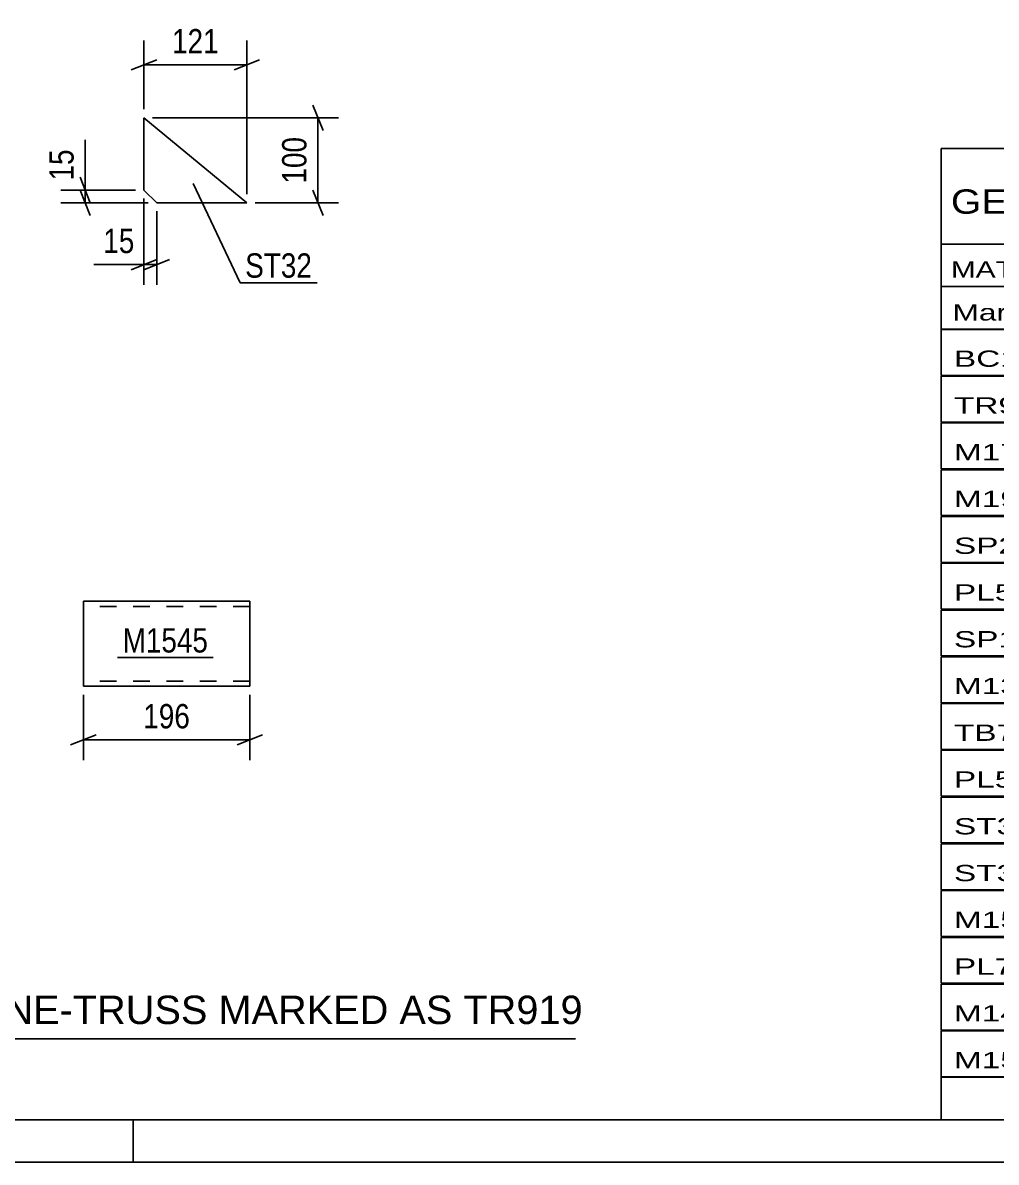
# Model space of a CAD drawing. Header units: millimetres. Extents: x 0 to 841, y 0 to 594.
# Drawn here: x 408 to 522.5, y 0 to 134 of the extents above; entities that cross this region are included whole.
import ezdxf

# ---------------------------------------------------------------- set-up
doc = ezdxf.new("R2010")
doc.units = ezdxf.units.MM
doc.linetypes.add('DXK_LINE_DOT2', pattern=[3.9198, 1.9599, -1.9599])
doc.styles.add('Arial', font='ARIAL.TTF', dxfattribs={"height": 0.2})
doc.styles.add('Arial Narrow', font='ARIALN.TTF', dxfattribs={"height": 0.2})

# ---------------------------------------------------------------- blocks, each defined once
blk = doc.blocks.new('Unknown-814748569-1133')
at = {"color": 5, "linetype": 'Continuous'}
for p, q in [((5, 5), (836, 5)), ((421, 0), (421, 5)), ((0, 0), (841, 0))]:
    blk.add_line(p, q, dxfattribs=at)
blk = doc.blocks.new('Unknown-814748569-16358')
at = {"color": 7, "linetype": 'Continuous'}
for p, q in [((516, 119.25), (676, 119.25)), ((516, 108), (516, 119.25)), ((516, 108), (676, 108)), ((516, 108), (516, 103)), ((516, 103), (676, 103)), ((516, 103), (516, 98)), ((516, 98), (676, 98)), ((516, 97.95), (516, 92.55)), ((516, 97.95), (676, 97.95)), ((516, 92.55), (676, 92.55)), ((516, 92.45), (516, 87.05)), ((516, 92.45), (676, 92.45)), ((516, 87.05), (676, 87.05)), ((516, 86.95), (516, 81.55)), ((516, 86.95), (676, 86.95)), ((516, 81.55), (676, 81.55)), ((516, 81.45), (516, 76.05)), ((516, 81.45), (676, 81.45)), ((516, 76.05), (676, 76.05)), ((516, 75.95), (516, 70.55)), ((516, 75.95), (676, 75.95)), ((516, 70.55), (676, 70.55)), ((516, 70.45), (516, 65.05)), ((516, 70.45), (676, 70.45)), ((516, 65.05), (676, 65.05)), ((516, 64.95), (516, 59.55)), ((516, 64.95), (676, 64.95)), ((516, 59.55), (676, 59.55)), ((516, 59.45), (516, 54.05)), ((516, 59.45), (676, 59.45)), ((516, 54.05), (676, 54.05)), ((516, 53.95), (516, 48.55)), ((516, 53.95), (676, 53.95)), ((516, 48.55), (676, 48.55)), ((516, 48.45), (516, 43.05)), ((516, 48.45), (676, 48.45)), ((516, 43.05), (676, 43.05)), ((516, 42.95), (516, 37.55)), ((516, 42.95), (676, 42.95)), ((516, 37.55), (676, 37.55)), ((516, 37.45), (516, 32.05)), ((516, 37.45), (676, 37.45)), ((516, 32.05), (676, 32.05)), ((516, 31.95), (516, 26.55)), ((516, 31.95), (676, 31.95)), ((516, 26.55), (676, 26.55)), ((516, 26.45), (516, 21.05)), ((516, 26.45), (676, 26.45)), ((516, 21.05), (676, 21.05)), ((516, 20.95), (516, 15.55)), ((516, 20.95), (676, 20.95)), ((516, 15.55), (676, 15.55)), ((516, 15.45), (516, 10.05)), ((516, 15.45), (676, 15.45)), ((516, 10.05), (676, 10.05)), ((516, 10), (676, 10)), ((516, 10), (516, 5)), ((516, 5), (676, 5))]:
    blk.add_line(p, q, dxfattribs=at)
at = {"color": 7, "style": 'Arial Narrow'}
for s, height, width, p in [('GENERAL NOTES & WELD DETAILS :', 2.8633, 1.4, (517.15, 111.56)), ("MATERIAL LIST FOR ASSEMBLY MK'D", 1.9089, 1.6, (517.15, 104.06)), ('Mark', 1.909, 1.7, (517.34, 99))]:
    blk.add_text(s, height=height, dxfattribs=dict(at, width=width)).set_placement(p)
at = {"color": 7, "linetype": 'Continuous', "style": 'Arial Narrow', "width": 1.794707}
for s, p in [('BC182', (517.5, 93.56)), ('TR919', (517.5, 88.06)), ('M177', (517.5, 82.56)), ('M196', (517.5, 77.06)), ('SP20', (517.5, 71.56)), ('PL581', (517.5, 66.06)), ('SP19', (517.5, 60.56)), ('M1362', (517.5, 55.06)), ('TB74', (517.5, 49.56)), ('PL538', (517.5, 44.06)), ('ST33', (517.5, 38.56)), ('ST32', (517.5, 33.06)), ('M1545', (517.5, 27.56)), ('PL780', (517.5, 22.06)), ('M1450', (517.5, 16.56)), ('M1535', (517.5, 11.06))]:
    blk.add_text(s, height=1.909, dxfattribs=at).set_placement(p)
blk = doc.blocks.new('Unknown-814748569-16359')
at = {"color": 7, "linetype": 'Continuous'}
blk.add_line((403, 14.5), (473, 14.5), dxfattribs=at)
at = {"color": 7, "style": 'Arial'}
blk.add_text('ONE-TRUSS MARKED AS TR919', height=3.3428, dxfattribs=at).set_placement((402.24, 16.25))
blk = doc.blocks.new('Part-814748569-1883 - 1867')
at = {"color": 2, "linetype": 'Continuous'}
for p, q in [((434.37, 112.85), (422.28, 122.85)), ((422.28, 122.85), (422.28, 114.35)), ((422.28, 114.35), (423.78, 112.85)), ((423.78, 112.85), (434.37, 112.85))]:
    blk.add_line(p, q, dxfattribs=at)
blk = doc.blocks.new('Part-814748569-10388 - 10387')
at = {"color": 2, "linetype": 'Continuous'}
for p, q in [((415.16, 64.78), (415.16, 65.98)), ((415.16, 65.98), (434.72, 65.98)), ((434.72, 65.98), (434.72, 65.89)), ((434.72, 65.89), (434.72, 64.78)), ((415.16, 56.73), (415.16, 64.78)), ((434.72, 64.78), (434.72, 55.98)), ((415.16, 56.08), (415.16, 56.73)), ((415.16, 55.98), (415.16, 56.08)), ((434.72, 55.98), (415.16, 55.98))]:
    blk.add_line(p, q, dxfattribs=at)
at = {"color": 7, "linetype": 'DXK_LINE_DOT2'}
for p, q in [((434.72, 65.38), (415.16, 65.38)), ((434.72, 65.63), (434.72, 64.78)), ((415.16, 56.73), (415.16, 56.34)), ((415.16, 56.58), (415.16, 56.63)), ((434.72, 56.58), (415.16, 56.58)), ((434.72, 56.63), (434.72, 56.73)), ((434.72, 56.58), (434.72, 56.63)), ((434.72, 56.58), (434.72, 56.63))]:
    blk.add_line(p, q, dxfattribs=at)
blk = doc.blocks.new('StraightDimension-814748569-1897 - 1867')
at = {"color": 7, "linetype": 'Continuous'}
for p, q in [((415.36, 114.35), (415.36, 120.26)), ((415.36, 114.35), (415.36, 120.26)), ((414.76, 115.85), (415.96, 112.85)), ((421.28, 114.35), (412.51, 114.35)), ((415.96, 111.35), (414.76, 114.35)), ((415.36, 112.85), (415.36, 114.35)), ((422.78, 112.85), (412.51, 112.85))]:
    blk.add_line(p, q, dxfattribs=at)
at = {"color": 0}
blk.add_wipeout([(414.61, 119.73), (410.41, 119.73), (410.41, 114.87), (414.61, 114.87)], dxfattribs=at)
at = {"color": 3, "style": 'Arial Narrow'}
blk.add_text('15', height=2.863, rotation=90.0002, dxfattribs=at).set_placement((414.01, 115.47))
blk = doc.blocks.new('StraightDimension-814748569-1919 - 1867')
at = {"color": 7, "linetype": 'Continuous'}
for p, q in [((422.28, 113.35), (422.28, 103.18)), ((423.78, 111.85), (423.78, 103.18)), ((420.78, 104.98), (423.78, 106.18)), ((425.28, 106.18), (422.28, 104.98)), ((422.28, 105.58), (416.37, 105.58)), ((422.28, 105.58), (416.37, 105.58)), ((422.28, 105.58), (423.78, 105.58))]:
    blk.add_line(p, q, dxfattribs=at)
at = {"color": 0}
blk.add_wipeout([(421.75, 106.33), (421.75, 110.53), (416.9, 110.53), (416.9, 106.33)], dxfattribs=at)
at = {"color": 3, "style": 'Arial Narrow'}
blk.add_text('15', height=2.863, dxfattribs=at).set_placement((417.5, 106.93))
blk = doc.blocks.new('StraightDimension-814748569-1909 - 1867')
at = {"color": 7, "linetype": 'Continuous'}
for p, q in [((422.28, 123.85), (422.28, 131.92)), ((434.37, 113.85), (434.37, 131.92)), ((420.78, 128.47), (423.78, 129.67)), ((422.28, 129.07), (434.37, 129.07)), ((435.87, 129.67), (432.87, 128.47))]:
    blk.add_line(p, q, dxfattribs=at)
at = {"color": 0}
blk.add_wipeout([(431.67, 129.82), (431.67, 134.02), (424.98, 134.02), (424.98, 129.82)], dxfattribs=at)
at = {"color": 3, "style": 'Arial Narrow'}
blk.add_text('121', height=2.863, dxfattribs=at).set_placement((425.58, 130.42))
blk = doc.blocks.new('StraightDimension-814748569-1885 - 1867')
at = {"color": 7, "linetype": 'Continuous'}
for p, q in [((442.13, 124.35), (443.33, 121.35)), ((423.28, 122.85), (445.13, 122.85)), ((442.73, 112.85), (442.73, 122.85)), ((443.33, 111.35), (442.13, 114.35)), ((435.37, 112.85), (445.13, 112.85))]:
    blk.add_line(p, q, dxfattribs=at)
at = {"color": 0}
blk.add_wipeout([(441.98, 121.19), (437.78, 121.19), (437.78, 114.51), (441.98, 114.51)], dxfattribs=at)
at = {"color": 3, "style": 'Arial Narrow'}
blk.add_text('100', height=2.863, rotation=90.0002, dxfattribs=at).set_placement((441.38, 115.11))
blk = doc.blocks.new('StraightDimension-814748569-10390 - 10387')
at = {"color": 7, "linetype": 'Continuous'}
for p, q in [((415.16, 54.98), (415.16, 47.28)), ((434.72, 54.98), (434.72, 47.28)), ((416.66, 50.28), (413.66, 49.08)), ((415.16, 49.68), (434.72, 49.68)), ((433.22, 49.08), (436.22, 50.28))]:
    blk.add_line(p, q, dxfattribs=at)
at = {"color": 0}
blk.add_wipeout([(428.28, 50.43), (428.28, 54.63), (421.6, 54.63), (421.6, 50.43)], dxfattribs=at)
at = {"color": 3, "style": 'Arial Narrow'}
blk.add_text('196', height=2.863, dxfattribs=at).set_placement((422.2, 51.03))
blk = doc.blocks.new('Mark-814748569-1879 - 1867')
at = {"color": 0}
blk.add_wipeout([(442.04, 104.04), (442.04, 107.04), (434.18, 107.04), (434.18, 104.04)], dxfattribs=at)
blk.add_wipeout([(442.04, 104.04), (442.04, 107.04), (434.18, 107.04), (434.18, 104.04)], dxfattribs=at)
at = {"color": 30, "linetype": 'Continuous'}
for p, q in [((428.06, 115.11), (433.58, 103.44)), ((433.58, 103.44), (442.64, 103.44))]:
    blk.add_line(p, q, dxfattribs=at)
at = {"color": 3, "style": 'Arial Narrow'}
blk.add_text('ST32', height=2.863, dxfattribs=at).set_placement((434.18, 104.04))
blk = doc.blocks.new('Mark-814748569-10393 - 10387')
at = {"color": 0}
blk.add_wipeout([(429.82, 59.95), (429.82, 62.95), (419.77, 62.95), (419.77, 59.95)], dxfattribs=at)
blk.add_wipeout([(429.82, 59.95), (429.82, 62.95), (419.77, 62.95), (419.77, 59.95)], dxfattribs=at)
at = {"color": 30, "linetype": 'Continuous'}
blk.add_line((419.17, 59.35), (430.42, 59.35), dxfattribs=at)
at = {"color": 3, "style": 'Arial Narrow'}
blk.add_text('M1545', height=2.863, dxfattribs=at).set_placement((419.77, 59.95))

msp = doc.modelspace()

# ---------------------------------------------------------------- block references
for name in ['Unknown-814748569-1133', 'Part-814748569-1883 - 1867', 'Unknown-814748569-16358', 'Part-814748569-10388 - 10387', 'Unknown-814748569-16359']:
    msp.add_blockref(name, (0, 0))

# ---------------------------------------------------------------- next in the draw order: block references
for name in ['StraightDimension-814748569-1897 - 1867', 'Mark-814748569-10393 - 10387', 'StraightDimension-814748569-10390 - 10387']:
    msp.add_blockref(name, (0, 0))

# ---------------------------------------------------------------- next in the draw order: block references
msp.add_blockref('StraightDimension-814748569-1919 - 1867', (0, 0))

# ---------------------------------------------------------------- next in the draw order: block references
msp.add_blockref('StraightDimension-814748569-1909 - 1867', (0, 0))

# ---------------------------------------------------------------- next in the draw order: block references
msp.add_blockref('StraightDimension-814748569-1885 - 1867', (0, 0))

# ---------------------------------------------------------------- next in the draw order: block references
msp.add_blockref('Mark-814748569-1879 - 1867', (0, 0))

doc.saveas('drawing.dxf')
